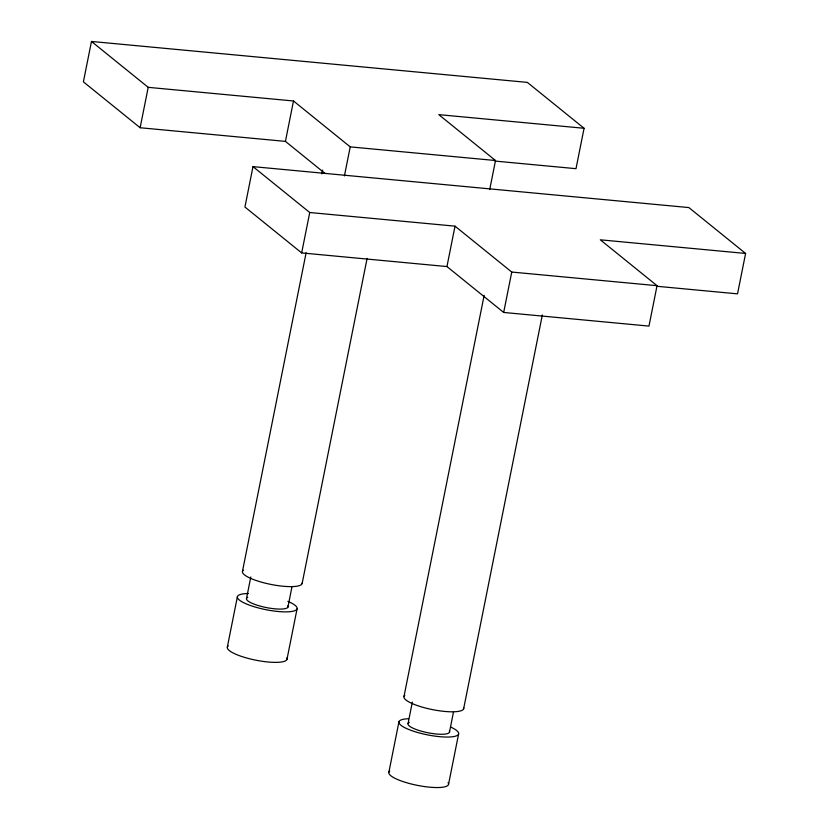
<?xml version="1.0" encoding="UTF-8"?>
<svg xmlns="http://www.w3.org/2000/svg" width="829" height="829" viewBox="0 0 829 829"><rect width="100%" height="100%" fill="white"/><g stroke="black" fill="none" stroke-linecap="round" stroke-linejoin="round"><path stroke-width="1.24" d="M246.565 598.279L250.793 576.963M287.932 607.129L291.922 587.025M408.096 723.458L412.324 702.142M449.463 732.297L453.442 712.194M494.996 161.075L576 168.681L584.072 128.277L527.337 82.392L91.47 41.45L83.397 81.853L140.132 127.739L285.425 141.386L325.227 173.593M140.132 127.739L148.204 87.335L91.47 41.45M745.603 253.456L688.868 207.571L253 166.629L244.928 207.022L301.663 252.918L446.945 266.565L503.68 312.45L648.972 326.098L657.045 285.694L600.31 239.809L745.603 253.456L737.53 293.86L656.527 286.243M285.425 141.386L293.497 100.983L148.204 87.335M301.663 252.918L309.735 212.514L253 166.629M227.333 647.076L237.426 596.579M242.451 571.419L306.139 252.658M321.87 173.924L322.636 170.111M344.418 175.914L350.221 146.878L293.497 100.983M286.979 659.324L297.072 608.828M302.139 583.492L367.102 258.379M446.945 266.565L455.017 226.162L309.735 212.514M489.711 189.561L495.514 160.525L438.779 114.63L584.072 128.277M388.863 772.255L398.956 721.748M403.972 696.588L484.167 295.29M503.68 312.45L511.752 272.047L455.017 226.162M448.51 784.503L458.603 734.007M463.67 708.66L542.332 314.979M350.221 146.878L495.514 160.525M511.752 272.047L657.045 285.694M448.085 782.607A30.455 7.109 11.3 0 1 417.547 785.395A30.455 7.109 11.3 0 1 389.785 771.084M450.707 727.085A30.455 7.109 11.3 0 1 449.09 737.022A30.455 7.109 11.3 0 1 406.842 728.66A30.455 7.109 11.3 0 1 408.459 718.733M463.649 707.748A30.455 7.109 11.3 0 1 433.07 709.728A30.455 7.109 11.3 0 1 404.137 696.173M404.417 695.769A30.455 7.109 11.3 0 1 404.821 695.407M449.349 731.023A21.181 4.943 11.3 0 1 426.614 732.484A21.181 4.943 11.3 0 1 409.277 722.453M287.86 601.346A30.455 7.109 11.3 0 1 288.015 611.823A30.455 7.109 11.3 0 1 244.897 603.294A30.455 7.109 11.3 0 1 248.348 593.533M302.191 583.046A30.455 7.109 11.3 0 1 268.741 583.968A30.455 7.109 11.3 0 1 243.291 570.228M286.844 657.936A30.455 7.109 11.3 0 1 256.959 660.402A30.455 7.109 11.3 0 1 227.529 646.661M227.83 646.268A30.455 7.109 11.3 0 1 228.255 645.905M287.818 605.844A21.181 4.943 11.3 0 1 265.083 607.305A21.181 4.943 11.3 0 1 247.757 597.274"/></g></svg>
